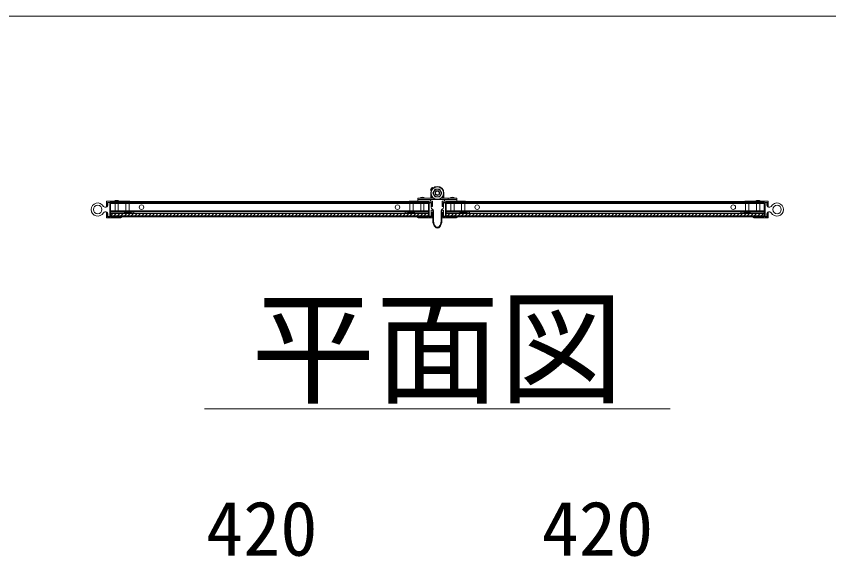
# Model space of a CAD drawing. Units: millimetres, scale not verified. Extents: x -30584 to 1616, y -23100 to 23100.
# Drawn here: x -1796 to -120, y -10742 to -9602 of the extents above; entities that cross this region are included whole.
import ezdxf
from ezdxf.enums import TextEntityAlignment as Align

# ---------------------------------------------------------------- set-up
doc = ezdxf.new("R2010")
doc.units = ezdxf.units.MM
doc.header["$LTSCALE"] = 150
doc.linetypes.add('DASHED1', pattern=[1.8, 1.2, -0.6])
for name, color, linetype, lineweight in [('0-6_ﾎﾞﾙﾄ類', 2, 'Continuous', 18), ('0-A_図面枠', 7, 'Continuous', 18), ('0-B_寸法', 3, 'Continuous', 18), ('1-8_標準ﾊﾟﾈﾙ', 7, 'Continuous', 18), ('1-A_文字', 7, 'Continuous', 18)]:
    doc.layers.add(name, color=color, linetype=linetype, lineweight=lineweight)
doc.styles.add('ＭＳ ゴシック', font='')
doc.styles.get('ＭＳ ゴシック').set_extended_font_data('MS Gothic')

msp = doc.modelspace()

# ---------------------------------------------------------------- linework, layer by layer
at = {"layer": '0-6_ﾎﾞﾙﾄ類'}
for p, q in [((-932, -9974.8), (-936.6, -9966.8)), ((-922.7, -9958.8), (-918.1, -9966.8)), ((-918.1, -9966.8), (-922.7, -9974.8)), ((-922.7, -9974.8), (-932, -9974.8))]:
    msp.add_line(p, q, dxfattribs=at)
msp.add_lwpolyline([(-936.6, -9966.8), (-932, -9958.8), (-922.7, -9958.8)], dxfattribs=at)
for radius in [7.84, 4.8, 3.93]:
    msp.add_circle((-927.3, -9966.8), radius, dxfattribs=at)
at = {"layer": '0-A_図面枠'}
msp.add_lwpolyline([(-2615.8, -9601.9), (1576, -9601.9), (1576, -16297.3), (-2615.8, -16297.3)], close=True, dxfattribs=at)
at = {"layer": '0-B_寸法'}
msp.add_line((-1407.3, -10411.9), (-447.3, -10411.9), dxfattribs=at)
at = {"layer": '1-8_標準ﾊﾟﾈﾙ'}
for p, q in [((-938.5, -9956), (-941.2, -9959.9)), ((-941, -9961), (-940, -9961.8)), ((-940.9, -9966.8), (-940.9, -9977.2)), ((-936.2, -9956.5), (-937.4, -9955.8)), ((-913.7, -9966.8), (-913.7, -9977.2)), ((-1609.5, -9984.4), (-1609.5, -9994.4)), ((-1562.3, -9983.6), (-1608.7, -9983.6)), ((-1607.1, -9992.8), (-1607.1, -9986.4)), ((-1607.1, -9986.4), (-1603.1, -9986.4)), ((-1603.1, -10015.2), (-1603.1, -9986.4)), ((-1601.5, -9986), (-1601.5, -10005.7)), ((-1601.5, -9986), (-1561.5, -9986)), ((-1561.5, -9986), (-1561.5, -9984.4)), ((-985.5, -9986), (-985.5, -9984.4)), ((-945.5, -9986), (-985.5, -9986)), ((-984.7, -9983.6), (-938.3, -9983.6)), ((-936.1, -9977.2), (-967.4, -9977.2)), ((-967.4, -9977.2), (-967.4, -9980.4)), ((-927.3, -9980.4), (-967.4, -9980.4)), ((-945.5, -9986), (-945.5, -10005.7)), ((-938.5, -9974.5), (-938.5, -9977.2)), ((-937.5, -9984.4), (-937.5, -9994.4)), ((-927.3, -9980.4), (-887.3, -9980.4)), ((-918.6, -9977.2), (-887.3, -9977.2)), ((-917.2, -9984.4), (-917.2, -9994.4)), ((-870, -9983.6), (-916.4, -9983.6)), ((-916.1, -9974.5), (-916.1, -9977.2)), ((-909.2, -9986), (-909.2, -10005.7)), ((-909.2, -9986), (-869.2, -9986)), ((-905, -9977.2), (-905, -9980.4)), ((-887.3, -9977.2), (-887.3, -9980.4)), ((-869.2, -9986), (-869.2, -9984.4)), ((-293.2, -9986), (-293.2, -9984.4)), ((-253.2, -9986), (-293.2, -9986)), ((-292.4, -9983.6), (-246, -9983.6)), ((-253.2, -9986), (-253.2, -10005.7)), ((-251.6, -10015.2), (-251.6, -9986.4)), ((-247.6, -9986.4), (-251.6, -9986.4)), ((-247.6, -9992.8), (-247.6, -9986.4)), ((-245.2, -9984.4), (-245.2, -9994.4)), ((-1610.3, -9996), (-1613.1, -9996)), ((-1607.9, -9994.4), (-1609.5, -9994.4)), ((-1601.5, -9988), (-945.5, -9988)), ((-1601.5, -10003.8), (-945.5, -10003.8)), ((-943.9, -10013.6), (-943.9, -9988)), ((-943.1, -9987.2), (-940.7, -9987.2)), ((-939.9, -9988), (-939.9, -9996.2)), ((-939.9, -10002.9), (-939.9, -10013.6)), ((-939.1, -9994.4), (-937.5, -9994.4)), ((-937.6, -9999.8), (-937.3, -10000)), ((-936.7, -10024.8), (-936.7, -10002.8)), ((-935.2, -10002.9), (-935.1, -10025.1)), ((-919.6, -10025.1), (-919.4, -10002.9)), ((-918, -10002.8), (-918, -10024.8)), ((-917.4, -10000), (-917.1, -9999.8)), ((-915.6, -9994.4), (-917.2, -9994.4)), ((-914.8, -9996.2), (-914.8, -9988)), ((-914.8, -10013.6), (-914.8, -10002.9)), ((-914, -9987.2), (-911.6, -9987.2)), ((-910.8, -9988), (-910.8, -10013.6)), ((-253.2, -9988), (-909.2, -9988)), ((-253.2, -10003.8), (-909.2, -10003.8)), ((-246.8, -9994.4), (-245.2, -9994.4)), ((-244.4, -9996), (-241.6, -9996)), ((-1610.3, -10005.6), (-1613.1, -10005.6)), ((-1609.5, -10007.2), (-1609.5, -10017.2)), ((-1607.9, -10007.2), (-1609.5, -10007.2)), ((-1608.7, -10018), (-1580.3, -10018)), ((-1601.5, -10005.7), (-1553.5, -10005.7)), ((-1601.5, -10008.1), (-1601.5, -10015.6)), ((-1601.5, -10008.1), (-1574.3, -10008.1)), ((-1596.9, -10008.9), (-1601.5, -10013.5)), ((-1601.5, -10013.7), (-945.5, -10013.7)), ((-1601.5, -10015.6), (-1577.9, -10015.6)), ((-1589.7, -10008.9), (-1594.5, -10013.7)), ((-1582.5, -10008.9), (-1587.3, -10013.7)), ((-1575.3, -10008.9), (-1580.1, -10013.7)), ((-1574.3, -10008.1), (-1573.5, -10007.3)), ((-1568.1, -10008.9), (-1572.9, -10013.7)), ((-1561, -10008.9), (-1565.8, -10013.7)), ((-1553.8, -10008.9), (-1558.6, -10013.7)), ((-1558.3, -10008.1), (-1553.5, -10008.1)), ((-1553.5, -10005.7), (-1553.5, -10008.1)), ((-1546.6, -10008.9), (-1551.4, -10013.7)), ((-1539.4, -10008.9), (-1544.2, -10013.7)), ((-1532.2, -10008.9), (-1537, -10013.7)), ((-1525, -10008.9), (-1529.8, -10013.7)), ((-1517.9, -10008.9), (-1522.7, -10013.7)), ((-1510.7, -10008.9), (-1515.5, -10013.7)), ((-1503.5, -10008.9), (-1508.3, -10013.7)), ((-1496.3, -10008.9), (-1501.1, -10013.7)), ((-1489.1, -10008.9), (-1493.9, -10013.7)), ((-1481.9, -10008.9), (-1486.7, -10013.7)), ((-1474.8, -10008.9), (-1479.6, -10013.7)), ((-1467.6, -10008.9), (-1472.4, -10013.7)), ((-1460.4, -10008.9), (-1465.2, -10013.7)), ((-1453.2, -10008.9), (-1458, -10013.7)), ((-1446, -10008.9), (-1450.8, -10013.7)), ((-1438.8, -10008.9), (-1443.6, -10013.7)), ((-1431.6, -10008.9), (-1436.4, -10013.7)), ((-1424.5, -10008.9), (-1429.3, -10013.7)), ((-1417.3, -10008.9), (-1422.1, -10013.7)), ((-1410.1, -10008.9), (-1414.9, -10013.7)), ((-1402.9, -10008.9), (-1407.7, -10013.7)), ((-1395.7, -10008.9), (-1400.5, -10013.7)), ((-1388.5, -10008.9), (-1393.3, -10013.7)), ((-1381.4, -10008.9), (-1386.2, -10013.7)), ((-1374.2, -10008.9), (-1379, -10013.7)), ((-1367, -10008.9), (-1371.8, -10013.7)), ((-1359.8, -10008.9), (-1364.6, -10013.7)), ((-1352.6, -10008.9), (-1357.4, -10013.7)), ((-1345.4, -10008.9), (-1350.2, -10013.7)), ((-1338.3, -10008.9), (-1343.1, -10013.7)), ((-1331.1, -10008.9), (-1335.9, -10013.7)), ((-1323.9, -10008.9), (-1328.7, -10013.7)), ((-1316.7, -10008.9), (-1321.5, -10013.7)), ((-1309.5, -10008.9), (-1314.3, -10013.7)), ((-1302.3, -10008.9), (-1307.1, -10013.7)), ((-1295.1, -10008.9), (-1299.9, -10013.7)), ((-1288, -10008.9), (-1292.8, -10013.7)), ((-1280.8, -10008.9), (-1285.6, -10013.7)), ((-1273.6, -10008.9), (-1278.4, -10013.7)), ((-1266.4, -10008.9), (-1271.2, -10013.7)), ((-1259.2, -10008.9), (-1264, -10013.7)), ((-1252, -10008.9), (-1256.8, -10013.7)), ((-1244.9, -10008.9), (-1249.7, -10013.7)), ((-1237.7, -10008.9), (-1242.5, -10013.7)), ((-1230.5, -10008.9), (-1235.3, -10013.7)), ((-1223.3, -10008.9), (-1228.1, -10013.7)), ((-1216.1, -10008.9), (-1220.9, -10013.7)), ((-1208.9, -10008.9), (-1213.7, -10013.7)), ((-1201.8, -10008.9), (-1206.6, -10013.7)), ((-1194.6, -10008.9), (-1199.4, -10013.7)), ((-1187.4, -10008.9), (-1192.2, -10013.7)), ((-1180.2, -10008.9), (-1185, -10013.7)), ((-1173, -10008.9), (-1177.8, -10013.7)), ((-1165.8, -10008.9), (-1170.6, -10013.7)), ((-1158.6, -10008.9), (-1163.4, -10013.7)), ((-1151.5, -10008.9), (-1156.3, -10013.7)), ((-1144.3, -10008.9), (-1149.1, -10013.7)), ((-1137.1, -10008.9), (-1141.9, -10013.7)), ((-1129.9, -10008.9), (-1134.7, -10013.7)), ((-1122.7, -10008.9), (-1127.5, -10013.7)), ((-1115.5, -10008.9), (-1120.4, -10013.7)), ((-1108.4, -10008.9), (-1113.2, -10013.7)), ((-1101.2, -10008.9), (-1106, -10013.7)), ((-1094, -10008.9), (-1098.8, -10013.7)), ((-1086.8, -10008.9), (-1091.6, -10013.7)), ((-1079.6, -10008.9), (-1084.4, -10013.7)), ((-1072.4, -10008.9), (-1077.2, -10013.7)), ((-1065.3, -10008.9), (-1070.1, -10013.7)), ((-1058.1, -10008.9), (-1062.9, -10013.7)), ((-1050.9, -10008.9), (-1055.7, -10013.7)), ((-1043.7, -10008.9), (-1048.5, -10013.7)), ((-1036.5, -10008.9), (-1041.3, -10013.7)), ((-1029.3, -10008.9), (-1034.1, -10013.7)), ((-1022.1, -10008.9), (-1026.9, -10013.7)), ((-1015, -10008.9), (-1019.8, -10013.7)), ((-1007.8, -10008.9), (-1012.6, -10013.7)), ((-1000.6, -10008.9), (-1005.4, -10013.7)), ((-993.4, -10008.9), (-998.2, -10013.7)), ((-945.5, -10005.7), (-993.5, -10005.7)), ((-993.5, -10005.7), (-993.5, -10008.1)), ((-988.7, -10008.1), (-993.5, -10008.1)), ((-986.2, -10008.9), (-991, -10013.7)), ((-979.1, -10008.9), (-983.9, -10013.7)), ((-971.9, -10008.9), (-976.7, -10013.7)), ((-972.7, -10008.1), (-973.5, -10007.3)), ((-945.5, -10008.1), (-972.7, -10008.1)), ((-964.7, -10008.9), (-969.5, -10013.7)), ((-945.5, -10015.6), (-969.1, -10015.6)), ((-938.3, -10018), (-966.7, -10018)), ((-957.5, -10008.9), (-962.3, -10013.7)), ((-950.3, -10008.9), (-955.1, -10013.7)), ((-945.5, -10011.3), (-947.9, -10013.7)), ((-945.5, -10008.1), (-945.5, -10015.6)), ((-940.7, -10014.4), (-943.1, -10014.4)), ((-939.1, -10007.2), (-937.5, -10007.2)), ((-937.5, -10007.2), (-937.5, -10017.2)), ((-917.2, -10007.2), (-917.2, -10017.2)), ((-915.6, -10007.2), (-917.2, -10007.2)), ((-916.4, -10018), (-888, -10018)), ((-911.6, -10014.4), (-914, -10014.4)), ((-909.2, -10005.7), (-861.2, -10005.7)), ((-909.2, -10008.1), (-909.2, -10015.6)), ((-909.2, -10008.1), (-882, -10008.1)), ((-908.5, -10008.9), (-909.2, -10009.6)), ((-253.2, -10013.7), (-909.2, -10013.7)), ((-909.2, -10015.6), (-885.6, -10015.6)), ((-901.3, -10008.9), (-906.1, -10013.7)), ((-894.1, -10008.9), (-898.9, -10013.7)), ((-887, -10008.9), (-891.8, -10013.7)), ((-879.8, -10008.9), (-884.6, -10013.7)), ((-882, -10008.1), (-881.2, -10007.3)), ((-872.6, -10008.9), (-877.4, -10013.7)), ((-865.4, -10008.9), (-870.2, -10013.7)), ((-866, -10008.1), (-861.2, -10008.1)), ((-858.2, -10008.9), (-863, -10013.7)), ((-861.2, -10005.7), (-861.2, -10008.1)), ((-851, -10008.9), (-855.8, -10013.7)), ((-843.8, -10008.9), (-848.6, -10013.7)), ((-836.7, -10008.9), (-841.5, -10013.7)), ((-829.5, -10008.9), (-834.3, -10013.7)), ((-822.3, -10008.9), (-827.1, -10013.7)), ((-815.1, -10008.9), (-819.9, -10013.7)), ((-807.9, -10008.9), (-812.7, -10013.7)), ((-800.7, -10008.9), (-805.5, -10013.7)), ((-793.6, -10008.9), (-798.4, -10013.7)), ((-786.4, -10008.9), (-791.2, -10013.7)), ((-779.2, -10008.9), (-784, -10013.7)), ((-772, -10008.9), (-776.8, -10013.7)), ((-764.8, -10008.9), (-769.6, -10013.7)), ((-757.6, -10008.9), (-762.4, -10013.7)), ((-750.5, -10008.9), (-755.2, -10013.7)), ((-743.3, -10008.9), (-748.1, -10013.7)), ((-736.1, -10008.9), (-740.9, -10013.7)), ((-728.9, -10008.9), (-733.7, -10013.7)), ((-721.7, -10008.9), (-726.5, -10013.7)), ((-714.5, -10008.9), (-719.3, -10013.7)), ((-707.3, -10008.9), (-712.1, -10013.7)), ((-700.2, -10008.9), (-705, -10013.7)), ((-693, -10008.9), (-697.8, -10013.7)), ((-685.8, -10008.9), (-690.6, -10013.7)), ((-678.6, -10008.9), (-683.4, -10013.7)), ((-671.4, -10008.9), (-676.2, -10013.7)), ((-664.2, -10008.9), (-669, -10013.7)), ((-657.1, -10008.9), (-661.9, -10013.7)), ((-649.9, -10008.9), (-654.7, -10013.7)), ((-642.7, -10008.9), (-647.5, -10013.7)), ((-635.5, -10008.9), (-640.3, -10013.7)), ((-628.3, -10008.9), (-633.1, -10013.7)), ((-621.1, -10008.9), (-625.9, -10013.7)), ((-614, -10008.9), (-618.8, -10013.7)), ((-606.8, -10008.9), (-611.6, -10013.7)), ((-599.6, -10008.9), (-604.4, -10013.7)), ((-592.4, -10008.9), (-597.2, -10013.7)), ((-585.2, -10008.9), (-590, -10013.7)), ((-578, -10008.9), (-582.8, -10013.7)), ((-570.8, -10008.9), (-575.6, -10013.7)), ((-563.7, -10008.9), (-568.5, -10013.7)), ((-556.5, -10008.9), (-561.3, -10013.7)), ((-549.3, -10008.9), (-554.1, -10013.7)), ((-542.1, -10008.9), (-546.9, -10013.7)), ((-534.9, -10008.9), (-539.7, -10013.7)), ((-527.7, -10008.9), (-532.5, -10013.7)), ((-520.6, -10008.9), (-525.4, -10013.7)), ((-513.4, -10008.9), (-518.2, -10013.7)), ((-506.2, -10008.9), (-511, -10013.7)), ((-499, -10008.9), (-503.8, -10013.7)), ((-491.8, -10008.9), (-496.6, -10013.7)), ((-484.6, -10008.9), (-489.4, -10013.7)), ((-477.4, -10008.9), (-482.2, -10013.7)), ((-470.3, -10008.9), (-475.1, -10013.7)), ((-463.1, -10008.9), (-467.9, -10013.7)), ((-455.9, -10008.9), (-460.7, -10013.7)), ((-448.7, -10008.9), (-453.5, -10013.7)), ((-441.5, -10008.9), (-446.3, -10013.7)), ((-434.3, -10008.9), (-439.1, -10013.7)), ((-427.2, -10008.9), (-432, -10013.7)), ((-420, -10008.9), (-424.8, -10013.7)), ((-412.8, -10008.9), (-417.6, -10013.7)), ((-405.6, -10008.9), (-410.4, -10013.7)), ((-398.4, -10008.9), (-403.2, -10013.7)), ((-391.2, -10008.9), (-396, -10013.7)), ((-384.1, -10008.9), (-388.9, -10013.7)), ((-376.9, -10008.9), (-381.7, -10013.7)), ((-369.7, -10008.9), (-374.5, -10013.7)), ((-362.5, -10008.9), (-367.3, -10013.7)), ((-355.3, -10008.9), (-360.1, -10013.7)), ((-348.1, -10008.9), (-352.9, -10013.7)), ((-341, -10008.9), (-345.8, -10013.7)), ((-333.8, -10008.9), (-338.6, -10013.7)), ((-326.6, -10008.9), (-331.4, -10013.7)), ((-319.4, -10008.9), (-324.2, -10013.7)), ((-312.2, -10008.9), (-317, -10013.7)), ((-305, -10008.9), (-309.8, -10013.7)), ((-297.8, -10008.9), (-302.6, -10013.7)), ((-253.2, -10005.7), (-301.2, -10005.7)), ((-301.2, -10005.7), (-301.2, -10008.1)), ((-296.4, -10008.1), (-301.2, -10008.1)), ((-290.7, -10008.9), (-295.5, -10013.7)), ((-283.5, -10008.9), (-288.3, -10013.7)), ((-280.4, -10008.1), (-281.2, -10007.3)), ((-276.3, -10008.9), (-281.1, -10013.7)), ((-253.2, -10008.1), (-280.4, -10008.1)), ((-253.2, -10015.6), (-276.8, -10015.6)), ((-246, -10018), (-274.4, -10018)), ((-269.1, -10008.9), (-273.9, -10013.7)), ((-261.9, -10008.9), (-266.7, -10013.7)), ((-254.7, -10008.9), (-259.5, -10013.7)), ((-253.2, -10008.1), (-253.2, -10015.6)), ((-246.8, -10007.2), (-245.2, -10007.2)), ((-245.2, -10007.2), (-245.2, -10017.2)), ((-244.4, -10005.6), (-241.6, -10005.6))]:
    msp.add_line(p, q, dxfattribs=at)
at = {"layer": '1-8_標準ﾊﾟﾈﾙ', "linetype": 'DASHED1'}
for p, q in [((-1592.1, -9983.6), (-1592.1, -9986)), ((-1592.1, -9986), (-1592.1, -10005.7)), ((-1585.4, -9983.6), (-1585.4, -9986)), ((-1585.4, -9986), (-1585.4, -10005.7)), ((-1569.7, -9986), (-1569.7, -10005.7)), ((-1562.9, -9986), (-1562.9, -10005.7)), ((-984.1, -9986), (-984.1, -10005.7)), ((-977.3, -9986), (-977.3, -10005.7)), ((-961.7, -9983.6), (-961.7, -9986)), ((-961.7, -9986), (-961.7, -10005.7)), ((-954.9, -9983.6), (-954.9, -9986)), ((-954.9, -9986), (-954.9, -10005.7)), ((-899.7, -9983.6), (-899.7, -9986)), ((-899.7, -9986), (-899.7, -10005.7)), ((-893, -9983.6), (-893, -9986)), ((-893, -9986), (-893, -10005.7)), ((-877.4, -9986), (-877.4, -10005.7)), ((-870.6, -9986), (-870.6, -10005.7)), ((-291.8, -9986), (-291.8, -10005.7)), ((-285, -9986), (-285, -10005.7)), ((-269.3, -9983.6), (-269.3, -9986)), ((-269.3, -9986), (-269.3, -10005.7)), ((-262.6, -9983.6), (-262.6, -9986)), ((-262.6, -9986), (-262.6, -10005.7)), ((-1569.7, -10005.7), (-1569.7, -10007.3)), ((-1562.9, -10005.7), (-1562.9, -10007.3)), ((-984.1, -10005.7), (-984.1, -10007.3)), ((-977.3, -10005.7), (-977.3, -10007.3)), ((-877.4, -10005.7), (-877.4, -10007.3)), ((-870.6, -10005.7), (-870.6, -10007.3)), ((-291.8, -10005.7), (-291.8, -10007.3)), ((-285, -10005.7), (-285, -10007.3))]:
    msp.add_line(p, q, dxfattribs=at)
at = {"layer": '1-8_標準ﾊﾟﾈﾙ'}
for points in [[(-1607.9, -10007.2), (-1607.9, -10015.6), (-1603.1, -10015.6), (-1603.1, -9986), (-1607.9, -9986), (-1607.9, -9994.4)], [(-939.1, -10007.2), (-939.1, -10015.6), (-943.9, -10015.6), (-943.9, -9986), (-939.1, -9986), (-939.1, -9994.4)], [(-915.6, -10007.2), (-915.6, -10015.6), (-910.8, -10015.6), (-910.8, -9986), (-915.6, -9986), (-915.6, -9994.4)], [(-246.8, -10007.2), (-246.8, -10015.6), (-251.6, -10015.6), (-251.6, -9986), (-246.8, -9986), (-246.8, -9994.4)], [(-1607.1, -10008.8), (-1607.1, -10015.2), (-1603.1, -10015.2)], [(-1558.3, -10008.1), (-1559.1, -10007.3), (-1573.5, -10007.3)], [(-988.7, -10008.1), (-987.9, -10007.3), (-973.5, -10007.3)], [(-866, -10008.1), (-866.8, -10007.3), (-881.2, -10007.3)], [(-296.4, -10008.1), (-295.6, -10007.3), (-281.2, -10007.3)], [(-247.6, -10008.8), (-247.6, -10015.2), (-251.6, -10015.2)]]:
    msp.add_lwpolyline(points, dxfattribs=at)
for points in [[(-1601.5, -10015.6), (-945.5, -10015.6), (-945.5, -9984.1), (-1601.5, -9984.1)], [(-1601.5, -10005.7), (-945.5, -10005.7), (-945.5, -9986), (-1601.5, -9986)], [(-941.7, -9980.4), (-967.4, -9980.4), (-967.4, -9983.6), (-941.7, -9983.6)], [(-887.3, -9980.4), (-912.9, -9980.4), (-912.9, -9983.6), (-887.3, -9983.6)], [(-253.2, -10015.6), (-909.2, -10015.6), (-909.2, -9984.1), (-253.2, -9984.1)], [(-253.2, -10005.7), (-909.2, -10005.7), (-909.2, -9986), (-253.2, -9986)], [(-1601.5, -10013.7), (-945.5, -10013.7), (-945.5, -10008.9), (-1601.5, -10008.9)], [(-253.2, -10013.7), (-909.2, -10013.7), (-909.2, -10008.9), (-253.2, -10008.9)]]:
    msp.add_lwpolyline(points, close=True, dxfattribs=at)
for centre, radius in [((-927.3, -9966.8), 13.6), ((-927.3, -9966.8), 12.8), ((-1627.9, -10000.8), 8.8), ((-1537.5, -9995.9), 4.8), ((-1537.5, -9995.9), 4.8), ((-1009.5, -9995.9), 4.8), ((-1009.5, -9995.9), 4.8), ((-845.2, -9995.9), 4.8), ((-845.2, -9995.9), 4.8), ((-317.2, -9995.9), 4.8), ((-317.2, -9995.9), 4.8), ((-226.8, -10000.8), 8.8)]:
    msp.add_circle(centre, radius, dxfattribs=at)
for centre, radius, start, end in [((-940.6, -9960.3), 0.8, 145, 235), ((-937.8, -9956.4), 0.8, 55, 145), ((-1608.7, -9984.4), 0.8, 90, 180), ((-1588.7, -9995.6), 13.6, 61.928, 118.072), ((-1562.3, -9984.4), 0.8, 0, 90), ((-984.7, -9984.4), 0.8, 90, 180), ((-958.3, -9989.2), 13.6, 61.928, 118.072), ((-938.3, -9984.4), 0.8, 0, 90), ((-916.4, -9984.4), 0.8, 90, 180), ((-896.4, -9989.2), 13.6, 61.928, 118.072), ((-870, -9984.4), 0.8, 0, 90), ((-292.4, -9984.4), 0.8, 90, 180), ((-266, -9995.6), 13.6, 61.928, 118.072), ((-246, -9984.4), 0.8, 0, 90), ((-1627.9, -10000.8), 13.6, 28.437, 331.563), ((-1613.1, -9992.8), 3.19, 208.437, 270), ((-1610.3, -9992.8), 3.19, 270, 0), ((-943.1, -9988), 0.8, 90, 180), ((-940.7, -9988), 0.8, 0, 90), ((-935.9, -9996.2), 4, 180, 245.323), ((-938.3, -10002.9), 1.6, 0.323, 180), ((-938.3, -10002.9), 3.06, 0, 70.063), ((-916.4, -10002.9), 3.06, 109.937, 180), ((-916.4, -10002.9), 1.6, 0, 179.677), ((-918.8, -9996.2), 4, 294.677, 0), ((-914, -9988), 0.8, 90, 180), ((-911.6, -9988), 0.8, 0, 90), ((-244.4, -9992.8), 3.19, 180, 270), ((-241.6, -9992.8), 3.19, 270, 331.563), ((-226.8, -10000.8), 13.6, 208.437, 151.563), ((-1613.1, -10008.8), 3.19, 90, 151.563), ((-1610.3, -10008.8), 3.19, 0, 90), ((-1608.7, -10017.2), 0.8, 180, 270), ((-1580.3, -10015.6), 2.4, 270, 0), ((-1566.3, -9995.3), 13.6, 241.928, 298.072), ((-980.7, -9995.3), 13.6, 241.928, 298.072), ((-966.7, -10015.6), 2.4, 180, 270), ((-943.1, -10013.6), 0.8, 180, 270), ((-940.7, -10013.6), 0.8, 270, 0), ((-938.3, -10017.2), 0.8, 270, 0), ((-916.4, -10017.2), 0.8, 180, 270), ((-914, -10013.6), 0.8, 180, 270), ((-911.6, -10013.6), 0.8, 270, 0), ((-888, -10015.6), 2.4, 270, 0), ((-874, -9995.3), 13.6, 241.928, 298.072), ((-288.4, -9995.3), 13.6, 241.928, 298.072), ((-274.4, -10015.6), 2.4, 180, 270), ((-244.4, -10008.8), 3.19, 90, 180), ((-246, -10017.2), 0.8, 270, 0), ((-241.6, -10008.8), 3.19, 28.437, 90), ((-917.5, -10024.4), 19.2, 181.045, 220.133), ((-917.5, -10024.4), 17.6, 182.206, 220.354), ((-927.3, -10033), 6.15, 218.458, 321.542), ((-927.3, -10033), 4.51, 218.097, 321.903), ((-937.2, -10024.4), 17.6, 319.646, 357.794), ((-937.2, -10024.4), 19.2, 319.867, 358.955)]:
    msp.add_arc(centre, radius, start, end, dxfattribs=at)

# ---------------------------------------------------------------- texts
at = {"layer": '0-B_寸法', "style": 'ＭＳ ゴシック'}
for p in [(-1404.4, -10749), (-712.1, -10749)]:
    msp.add_text('420', height=112.6, dxfattribs=at).set_placement(p, align=Align.BOTTOM_LEFT)
at = {"layer": '1-A_文字', "style": 'ＭＳ ゴシック'}
msp.add_text('平面図', height=187.7, dxfattribs=at).set_placement((-1311.3, -10437.5), align=Align.BOTTOM_LEFT)

doc.saveas('drawing.dxf')
